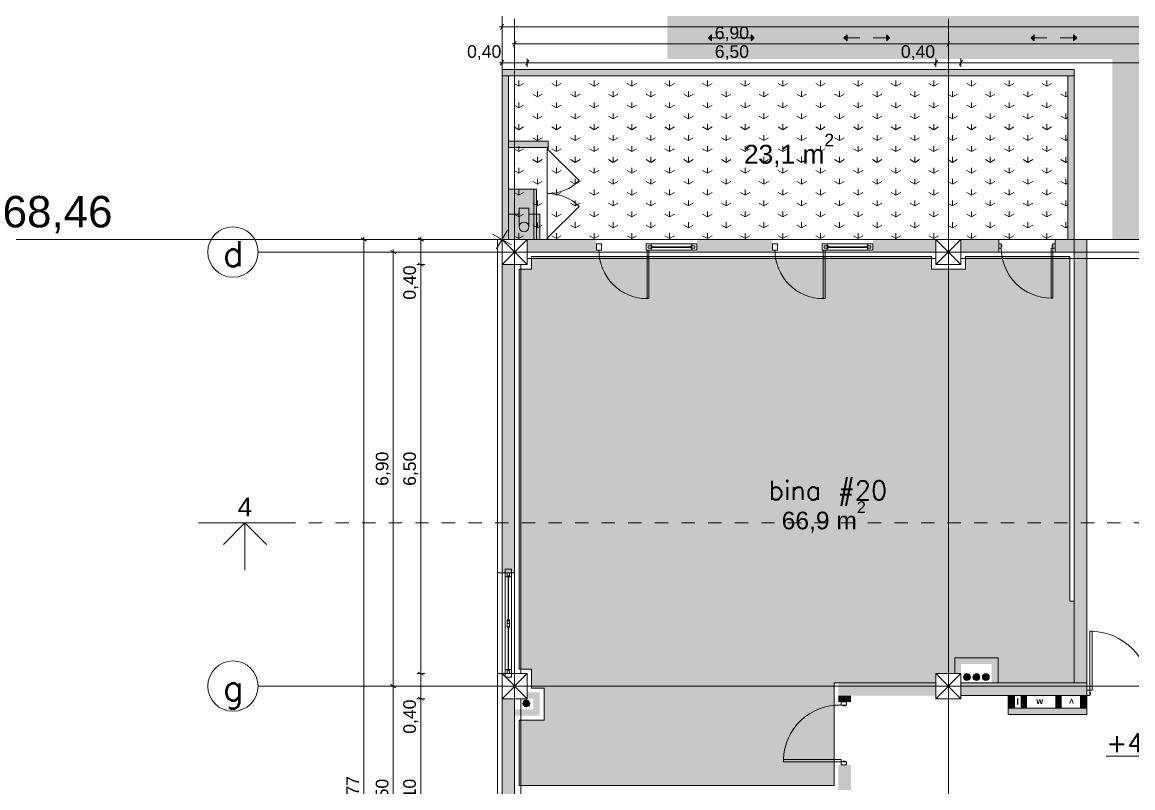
# Model space of a CAD drawing. Header units: metres. Extents: x 476297 to 476657, y 4620828 to 4621206.
# Drawn here: x 476383.03 to 476400.69, y 4620872.34 to 4620884.51 of the extents above; entities that cross this region are included whole.
import ezdxf

# ---------------------------------------------------------------- set-up
doc = ezdxf.new("R2010")
doc.units = ezdxf.units.M
doc.header["$MEASUREMENT"] = 0
doc.set_wipeout_variables(frame=1)
doc.linetypes.add('Dashed', pattern=[0.423333, 0.211667, -0.211667])
doc.linetypes.add('Wipeout_Contour', pattern=[1, 0, -1])
for name, color, linetype in [('0_Pen_No__42_Pen_No__250', 7, 'Continuous'), ('2D Drafting - General_Pen_No__1', 7, 'Continuous'), ('2D Drafting - General_Pen_No__1_Pen_No__7', 7, 'Continuous'), ('2D Drafting - General_Pen_No__250', 7, 'Continuous'), ('2D Drafting - General_Pen_No__250_Pen_No__7', 7, 'Continuous'), ('2D Drafting - General_Pen_No__7_Pen_No__7', 7, 'Continuous'), ('a-iataki_Pen_No__1', 7, 'Continuous'), ('Annotation - Text_Pen_No__7', 7, 'Continuous'), ('Doors_Pen_No__7', 7, 'Continuous'), ('Doors_Pen_No__7_Pen_No__7', 7, 'Continuous'), ('G-Anno-Nplt', 7, 'Continuous'), ('gegmebi_Pen_No__1', 7, 'Continuous'), ('kar-panjara_Pen_No__7_Pen_No__7', 7, 'Continuous'), ('New.', 7, 'Continuous'), ('New2D Drafting - General_Pen_No__250_Pen_No__7', 7, 'Continuous'), ('New2D Drafting - General_Pen_No__30_Pen_No__9_Pen_No__9', 7, 'Continuous'), ('NewCar-Art', 7, 'Continuous'), ('Newreg_nak', 7, 'Continuous'), ('Newshenobebi', 7, 'Continuous'), ('NewStructural - Bearing', 7, 'Continuous'), ('shaxtebi da milebi_Pen_No__1_Pen_No__1', 7, 'Continuous'), ('shaxtebi da milebi_Pen_No__5_Pen_No__5', 7, 'Continuous'), ('zoma', 7, 'Continuous'), ('zoma_Pen_No__5', 7, 'Continuous')]:
    doc.layers.add(name, color=color, linetype=linetype)
doc.styles.add('GENERATED_STYLE_1', font='arial.ttf')
doc.styles.add('GENERATED_STYLE_2', font='arial.ttf')
doc.styles.add('GENERATED_STYLE_5', font='arialbd.ttf')
doc.dimstyles.new('GENERATED_STYLE__1', dxfattribs={"dimtxt": 0.2, "dimasz": 0.064421, "dimexe": 0.18, "dimexo": 0.003, "dimgap": 0.09, "dimtad": 1, "dimtih": 1, "dimtoh": 1, "dimzin": 0, "dimdsep": 46, "dimtxsty": 'GENERATED_STYLE_2', "dimblk": 'ARROWHEAD_2', "dimblk1": 'ARROWHEAD_2', "dimblk2": 'ARROWHEAD_2', "dimcen": 0.09, "dimclrd": 142, "dimclre": 142, "dimclrt": 142, "dimadec": 0, "dimazin": 0, "dimtfac": 1, "dimtdec": 4, "dimtmove": 0, "dimatfit": 3, "dimfxl": 1, "dimtolj": 1, "dimtzin": 0, "dimarcsym": 0})
doc.dimstyles.new('GENERATED_STYLE__11', dxfattribs={"dimtxt": 0.2, "dimasz": 0.064421, "dimexe": 0.18, "dimexo": 0.003, "dimgap": 0.09, "dimtad": 1, "dimzin": 0, "dimdsep": 46, "dimtxsty": 'GENERATED_STYLE_2', "dimblk": 'ARROWHEAD_2', "dimblk1": 'ARROWHEAD_2', "dimblk2": 'ARROWHEAD_2', "dimcen": 0.09, "dimclrd": 142, "dimclre": 142, "dimclrt": 142, "dimadec": 0, "dimazin": 0, "dimtfac": 1, "dimtdec": 4, "dimtmove": 0, "dimatfit": 3, "dimfxl": 1, "dimtolj": 1, "dimtzin": 0, "dimarcsym": 0})
doc.dimstyles.new('GENERATED_STYLE__14', dxfattribs={"dimtxt": 0.5, "dimasz": 0.228, "dimexe": 0.18, "dimexo": 0.003, "dimgap": 0.09, "dimtad": 1, "dimzin": 0, "dimdsep": 46, "dimtxsty": 'GENERATED_STYLE_2', "dimblk": 'ARROWHEAD_2', "dimblk1": 'ARROWHEAD_2', "dimblk2": 'ARROWHEAD_2', "dimcen": 0.09, "dimclrd": 1, "dimclre": 1, "dimclrt": 1, "dimadec": 0, "dimazin": 0, "dimtfac": 1, "dimtdec": 4, "dimtmove": 2, "dimatfit": 3, "dimfxl": 1, "dimtolj": 1, "dimtzin": 0, "dimarcsym": 0})
doc.dimstyles.new('GENERATED_STYLE__15', dxfattribs={"dimtxt": 0.5, "dimasz": 0.228, "dimexe": 0.18, "dimexo": 0.003, "dimgap": 0.09, "dimtad": 1, "dimtih": 1, "dimtoh": 1, "dimzin": 0, "dimdsep": 46, "dimtxsty": 'GENERATED_STYLE_2', "dimblk": 'ARROWHEAD_2', "dimblk1": 'ARROWHEAD_2', "dimblk2": 'ARROWHEAD_2', "dimcen": 0.09, "dimclrd": 1, "dimclre": 1, "dimclrt": 1, "dimadec": 0, "dimazin": 0, "dimtfac": 1, "dimtdec": 4, "dimtmove": 2, "dimatfit": 3, "dimfxl": 1, "dimtolj": 1, "dimtzin": 0, "dimarcsym": 0})
doc.dimstyles.new('GENERATED_STYLE__2', dxfattribs={"dimtxt": 0.2, "dimasz": 0.064421, "dimexe": 0.18, "dimexo": 0.003, "dimgap": 0.09, "dimtad": 1, "dimtih": 1, "dimtoh": 1, "dimzin": 0, "dimdsep": 46, "dimtxsty": 'GENERATED_STYLE_2', "dimblk": 'ARROWHEAD_2', "dimblk1": 'ARROWHEAD_2', "dimblk2": 'ARROWHEAD_2', "dimcen": 0.09, "dimclrd": 142, "dimclre": 142, "dimclrt": 142, "dimadec": 0, "dimazin": 0, "dimtfac": 1, "dimtdec": 4, "dimtmove": 2, "dimatfit": 3, "dimfxl": 1, "dimtolj": 1, "dimtzin": 0, "dimarcsym": 0})

# ---------------------------------------------------------------- blocks, each defined once
blk = doc.blocks.new('*D631', base_point=(476844.527, 4621385.791))
at = {"layer": 'zoma', "color": 142, "linetype": 'Continuous', "lineweight": 0, "transparency": 16777216}
for p, q in [((476388.994, 4620873.959), (476388.867, 4620873.959)), ((476388.888, 4620873.983), (476388.973, 4620873.934)), ((476388.931, 4620870.459), (476388.931, 4620873.959)), ((476388.994, 4620870.459), (476388.867, 4620870.459)), ((476388.888, 4620870.483), (476388.973, 4620870.434))]:
    blk.add_line(p, q, dxfattribs=at)
at = {"layer": 'zoma', "color": 142, "lineweight": 0, "transparency": 16777216, "insert": (476388.891, 4620871.942), "char_height": 0.2, "attachment_point": 7, "rotation": 90, "style": 'GENERATED_STYLE_2'}
blk.add_mtext('\\A1;{\\pql;\\fArial CYR|b0|i0|c204|p34;3,50}', dxfattribs=at)
blk = doc.blocks.new('ARROWHEAD_2')
at = {"color": 0, "linetype": 'Continuous', "lineweight": 0}
for p, q in [((0, 0), (-1, 0)), ((-0.378, -0.655), (0.378, 0.655))]:
    blk.add_line(p, q, dxfattribs=at)
blk = doc.blocks.new('*D632', base_point=(476844.527, 4621385.791))
at = {"layer": 'zoma', "color": 142, "linetype": 'Continuous', "lineweight": 0, "transparency": 16777216}
for p, q in [((476388.994, 4620880.859), (476388.867, 4620880.859)), ((476388.973, 4620880.834), (476388.888, 4620880.883)), ((476388.931, 4620880.859), (476388.931, 4620880.9)), ((476388.931, 4620873.959), (476388.931, 4620880.859)), ((476388.994, 4620873.959), (476388.867, 4620873.959)), ((476388.888, 4620873.983), (476388.973, 4620873.934))]:
    blk.add_line(p, q, dxfattribs=at)
at = {"layer": 'zoma', "color": 142, "lineweight": 0, "transparency": 16777216, "insert": (476388.891, 4620877.142), "char_height": 0.2, "attachment_point": 7, "rotation": 90, "style": 'GENERATED_STYLE_2'}
blk.add_mtext('\\A1;{\\pql;\\fArial CYR|b0|i0|c204|p34;6,90}', dxfattribs=at)
blk = doc.blocks.new('*D659', base_point=(476844.527, 4621385.791))
at = {"layer": 'zoma', "color": 142, "linetype": 'Continuous', "lineweight": 0, "transparency": 16777216}
for p, q in [((476389.368, 4620870.659), (476389.368, 4620873.759)), ((476389.432, 4620870.659), (476389.305, 4620870.659)), ((476389.326, 4620870.683), (476389.411, 4620870.634)), ((476389.368, 4620870.259), (476389.368, 4620870.659)), ((476389.432, 4620870.259), (476389.305, 4620870.259)), ((476389.326, 4620870.283), (476389.411, 4620870.234)), ((476389.368, 4620863.759), (476389.368, 4620870.259))]:
    blk.add_line(p, q, dxfattribs=at)
blk = doc.blocks.new('*D660', base_point=(476844.527, 4621385.791))
at = {"layer": 'zoma', "color": 142, "linetype": 'Continuous', "lineweight": 0, "transparency": 16777216}
for p, q in [((476389.368, 4620873.759), (476389.368, 4620874.159)), ((476389.432, 4620873.759), (476389.305, 4620873.759)), ((476389.326, 4620873.783), (476389.411, 4620873.734)), ((476389.368, 4620870.659), (476389.368, 4620873.759)), ((476389.432, 4620870.659), (476389.305, 4620870.659)), ((476389.326, 4620870.683), (476389.411, 4620870.634))]:
    blk.add_line(p, q, dxfattribs=at)
at = {"layer": 'zoma', "color": 142, "lineweight": 0, "transparency": 16777216, "char_height": 0.2, "attachment_point": 7, "rotation": 89.9995, "style": 'GENERATED_STYLE_2'}
for s, insert in [('\\A1;{\\pql;\\fArial CYR|b0|i0|c204|p34;0,40}', (476389.328, 4620873.202)), ('\\A1;{\\pql;\\fArial CYR|b0|i0|c204|p34;3,10}', (476389.328, 4620871.942))]:
    blk.add_mtext(s, dxfattribs=dict(at, insert=insert))
blk = doc.blocks.new('*D661', base_point=(476844.527, 4621385.791))
at = {"layer": 'zoma', "color": 142, "linetype": 'Continuous', "lineweight": 0, "transparency": 16777216}
for p, q in [((476389.368, 4620874.159), (476389.368, 4620880.659)), ((476389.432, 4620874.159), (476389.305, 4620874.159)), ((476389.326, 4620874.183), (476389.411, 4620874.134)), ((476389.368, 4620873.759), (476389.368, 4620874.159)), ((476389.326, 4620873.783), (476389.411, 4620873.734))]:
    blk.add_line(p, q, dxfattribs=at)
blk = doc.blocks.new('*D662', base_point=(476844.527, 4621385.791))
at = {"layer": 'zoma', "color": 142, "linetype": 'Continuous', "lineweight": 0, "transparency": 16777216}
for p, q in [((476389.432, 4620880.659), (476389.305, 4620880.659)), ((476389.326, 4620880.683), (476389.411, 4620880.634)), ((476389.368, 4620874.159), (476389.368, 4620880.659)), ((476389.432, 4620874.159), (476389.305, 4620874.159)), ((476389.326, 4620874.183), (476389.411, 4620874.134))]:
    blk.add_line(p, q, dxfattribs=at)
at = {"layer": 'zoma', "color": 142, "lineweight": 0, "transparency": 16777216, "char_height": 0.2, "attachment_point": 7, "rotation": 89.9995, "style": 'GENERATED_STYLE_2'}
for s, insert in [('\\A1;{\\pql;\\fArial CYR|b0|i0|c204|p34;0,40}', (476389.328, 4620880.102)), ('\\A1;{\\pql;\\fArial CYR|b0|i0|c204|p34;6,50}', (476389.328, 4620877.142))]:
    blk.add_mtext(s, dxfattribs=dict(at, insert=insert))
blk = doc.blocks.new('*D663', base_point=(476844.527, 4621385.791))
at = {"layer": 'zoma', "color": 142, "linetype": 'Continuous', "lineweight": 0, "transparency": 16777216}
for p, q in [((476389.326, 4620880.683), (476389.411, 4620880.634)), ((476389.368, 4620874.159), (476389.368, 4620880.659))]:
    blk.add_line(p, q, dxfattribs=at)
blk = doc.blocks.new('*D664', base_point=(476844.527, 4621385.791))
at = {"layer": 'zoma', "color": 142, "linetype": 'Continuous', "lineweight": 0, "transparency": 16777216}
for p, q in [((476389.432, 4620881.059), (476389.305, 4620881.059)), ((476389.411, 4620881.034), (476389.326, 4620881.083)), ((476389.368, 4620881.059), (476389.368, 4620881.1)), ((476389.368, 4620880.659), (476389.368, 4620881.059)), ((476389.432, 4620880.659), (476389.305, 4620880.659)), ((476389.326, 4620880.683), (476389.411, 4620880.634)), ((476389.368, 4620874.159), (476389.368, 4620880.659))]:
    blk.add_line(p, q, dxfattribs=at)
blk = doc.blocks.new('*D665', base_point=(476844.527, 4621385.791))
at = {"layer": 'zoma', "color": 142, "linetype": 'Continuous', "lineweight": 0, "transparency": 16777216}
for p, q in [((476388.528, 4620881.059), (476388.401, 4620881.059)), ((476388.507, 4620881.034), (476388.422, 4620881.083)), ((476388.464, 4620881.059), (476388.464, 4620881.1)), ((476388.464, 4620863.289), (476388.464, 4620881.059)), ((476388.528, 4620863.289), (476388.401, 4620863.289)), ((476388.422, 4620863.313), (476388.506, 4620863.264)), ((476388.464, 4620863.247), (476388.464, 4620863.289))]:
    blk.add_line(p, q, dxfattribs=at)
at = {"layer": 'zoma', "color": 142, "lineweight": 0, "transparency": 16777216, "insert": (476388.424, 4620871.832), "char_height": 0.2, "attachment_point": 7, "rotation": 89.9995, "style": 'GENERATED_STYLE_2'}
blk.add_mtext('\\A1;{\\pql;\\fArial CYR|b0|i0|c204|p34;17,77}', dxfattribs=at)
blk = doc.blocks.new('*D670', base_point=(476844.527, 4621385.791))
at = {"layer": 'zoma', "color": 1, "linetype": 'Continuous', "lineweight": 0, "transparency": 16777216}
for p, q in [((476322.293, 4620881.208), (476322.12, 4620880.908)), ((476322.207, 4620880.833), (476322.207, 4620881.283)), ((476390.576, 4620880.908), (476390.749, 4620881.208)), ((476390.663, 4620880.833), (476390.663, 4620881.283)), ((476322.06, 4620881.058), (476322.207, 4620881.058)), ((476322.207, 4620881.058), (476390.663, 4620881.058)), ((476390.663, 4620881.058), (476390.809, 4620881.058))]:
    blk.add_line(p, q, dxfattribs=at)
at = {"layer": 'zoma', "color": 1, "lineweight": 0, "transparency": 16777216, "insert": (476382.718, 4620881.158), "char_height": 0.5, "attachment_point": 7, "style": 'GENERATED_STYLE_2'}
blk.add_mtext('\\A1;{\\pql;\\fArial CYR|b0|i0|c204|p34;68,46}', dxfattribs=at)
blk = doc.blocks.new('*D671', base_point=(476844.527, 4621385.791))
at = {"layer": 'zoma', "color": 1, "linetype": 'Continuous', "lineweight": 0, "transparency": 16777216}
for p, q in [((476390.888, 4620935.367), (476390.438, 4620935.367)), ((476390.813, 4620935.28), (476390.513, 4620935.453)), ((476390.662, 4620881.059), (476390.663, 4620935.367)), ((476390.663, 4620935.367), (476390.663, 4620935.513)), ((476390.512, 4620881.145), (476390.812, 4620880.972)), ((476390.887, 4620881.059), (476390.437, 4620881.059)), ((476390.662, 4620880.912), (476390.662, 4620881.059))]:
    blk.add_line(p, q, dxfattribs=at)
at = {"layer": 'zoma', "color": 1, "lineweight": 0, "transparency": 16777216, "insert": (476390.563, 4620894.406), "char_height": 0.5, "attachment_point": 7, "rotation": 89.9995, "style": 'GENERATED_STYLE_2'}
blk.add_mtext('\\A1;{\\pql;\\fArial CYR|b0|i0|c204|p34;54,31}', dxfattribs=at)
blk = doc.blocks.new('Line_28', base_point=(476394.672, 4620884.264))
at = {"layer": 'NewCar-Art', "linetype": 'Continuous', "lineweight": 0}
for points in [[(476393.945, 4620884.264), (476393.995, 4620884.214), (476393.995, 4620884.314)], [(476394.672, 4620884.264), (476394.622, 4620884.314), (476394.622, 4620884.214)]]:
    blk.add_hatch(color=5, dxfattribs=at).paths.add_polyline_path(points)
at = {"layer": 'NewCar-Art', "color": 5, "linetype": 'Continuous', "lineweight": 0}
for p, q in [((476393.945, 4620884.264), (476393.995, 4620884.314)), ((476393.995, 4620884.314), (476393.995, 4620884.214)), ((476394.672, 4620884.264), (476394.622, 4620884.314)), ((476394.622, 4620884.214), (476394.622, 4620884.314)), ((476393.945, 4620884.264), (476393.995, 4620884.214)), ((476394.672, 4620884.264), (476394.622, 4620884.214))]:
    blk.add_line(p, q, dxfattribs=at)
at = {"layer": 'NewCar-Art', "color": 5, "linetype": 'Dashed', "lineweight": 0}
blk.add_line((476394.622, 4620884.264), (476393.995, 4620884.264), dxfattribs=at)
blk = doc.blocks.new('Line_29', base_point=(476396.826, 4620884.264))
at = {"layer": 'NewCar-Art', "linetype": 'Continuous', "lineweight": 0}
for points in [[(476396.1, 4620884.264), (476396.15, 4620884.214), (476396.15, 4620884.314)], [(476396.826, 4620884.264), (476396.776, 4620884.314), (476396.776, 4620884.214)]]:
    blk.add_hatch(color=5, dxfattribs=at).paths.add_polyline_path(points)
at = {"layer": 'NewCar-Art', "color": 5, "linetype": 'Continuous', "lineweight": 0}
for p, q in [((476396.1, 4620884.264), (476396.15, 4620884.314)), ((476396.15, 4620884.314), (476396.15, 4620884.214)), ((476396.826, 4620884.264), (476396.776, 4620884.314)), ((476396.776, 4620884.214), (476396.776, 4620884.314)), ((476396.1, 4620884.264), (476396.15, 4620884.214)), ((476396.826, 4620884.264), (476396.776, 4620884.214))]:
    blk.add_line(p, q, dxfattribs=at)
at = {"layer": 'NewCar-Art', "color": 5, "linetype": 'Dashed', "lineweight": 0}
blk.add_line((476396.776, 4620884.264), (476396.15, 4620884.264), dxfattribs=at)
blk = doc.blocks.new('Line_30', base_point=(476399.803, 4620884.264))
at = {"layer": 'NewCar-Art', "linetype": 'Continuous', "lineweight": 0}
for points in [[(476399.076, 4620884.264), (476399.126, 4620884.214), (476399.126, 4620884.314)], [(476399.803, 4620884.264), (476399.753, 4620884.314), (476399.753, 4620884.214)]]:
    blk.add_hatch(color=5, dxfattribs=at).paths.add_polyline_path(points)
at = {"layer": 'NewCar-Art', "color": 5, "linetype": 'Continuous', "lineweight": 0}
for p, q in [((476399.076, 4620884.264), (476399.126, 4620884.314)), ((476399.126, 4620884.314), (476399.126, 4620884.214)), ((476399.803, 4620884.264), (476399.753, 4620884.314)), ((476399.753, 4620884.214), (476399.753, 4620884.314)), ((476399.076, 4620884.264), (476399.126, 4620884.214)), ((476399.803, 4620884.264), (476399.753, 4620884.214))]:
    blk.add_line(p, q, dxfattribs=at)
at = {"layer": 'NewCar-Art', "color": 5, "linetype": 'Dashed', "lineweight": 0}
blk.add_line((476399.753, 4620884.264), (476399.126, 4620884.264), dxfattribs=at)
blk = doc.blocks.new('*D925', base_point=(476844.527, 4621385.791))
at = {"layer": 'zoma', "color": 142, "linetype": 'Continuous', "lineweight": 0, "transparency": 16777216}
for p, q in [((476390.821, 4620884.167), (476390.862, 4620884.167)), ((476390.887, 4620884.209), (476390.838, 4620884.125)), ((476390.862, 4620884.104), (476390.862, 4620884.231)), ((476390.862, 4620884.167), (476397.762, 4620884.167)), ((476397.787, 4620884.209), (476397.738, 4620884.125)), ((476397.762, 4620884.104), (476397.762, 4620884.231))]:
    blk.add_line(p, q, dxfattribs=at)
at = {"layer": 'zoma', "color": 142, "lineweight": 0, "transparency": 16777216, "insert": (476394.046, 4620884.207), "char_height": 0.2, "attachment_point": 7, "style": 'GENERATED_STYLE_2'}
blk.add_mtext('\\A1;{\\pql;\\fArial CYR|b0|i0|c204|p34;6,90}', dxfattribs=at)
blk = doc.blocks.new('*D926', base_point=(476844.527, 4621385.791))
at = {"layer": 'zoma', "color": 142, "linetype": 'Continuous', "lineweight": 0, "transparency": 16777216}
for p, q in [((476397.787, 4620884.209), (476397.738, 4620884.125)), ((476397.762, 4620884.104), (476397.762, 4620884.231)), ((476397.762, 4620884.167), (476404.662, 4620884.167)), ((476404.687, 4620884.209), (476404.638, 4620884.125)), ((476404.662, 4620884.104), (476404.662, 4620884.231))]:
    blk.add_line(p, q, dxfattribs=at)
at = {"layer": 'zoma', "color": 142, "lineweight": 0, "transparency": 16777216, "insert": (476400.946, 4620884.207), "char_height": 0.2, "attachment_point": 7, "style": 'GENERATED_STYLE_2'}
blk.add_mtext('\\A1;{\\pql;\\fArial CYR|b0|i0|c204|p34;6,90}', dxfattribs=at)
blk = doc.blocks.new('*D931', base_point=(476844.527, 4621385.791))
at = {"layer": 'zoma', "color": 142, "linetype": 'Continuous', "lineweight": 0, "transparency": 16777216}
for p, q in [((476390.621, 4620883.869), (476390.662, 4620883.869)), ((476390.687, 4620883.911), (476390.638, 4620883.827)), ((476390.662, 4620883.805), (476390.662, 4620883.933)), ((476390.662, 4620883.869), (476391.062, 4620883.869)), ((476391.087, 4620883.911), (476391.038, 4620883.827)), ((476391.062, 4620883.805), (476391.062, 4620883.933))]:
    blk.add_line(p, q, dxfattribs=at)
at = {"layer": 'zoma', "color": 142, "lineweight": 0, "transparency": 16777216, "insert": (476390.106, 4620883.909), "char_height": 0.2, "attachment_point": 7, "style": 'GENERATED_STYLE_2'}
blk.add_mtext('\\A1;{\\pql;\\fArial CYR|b0|i0|c204|p34;0,40}', dxfattribs=at)
blk = doc.blocks.new('*D932', base_point=(476844.527, 4621385.791))
at = {"layer": 'zoma', "color": 142, "linetype": 'Continuous', "lineweight": 0, "transparency": 16777216}
for p, q in [((476391.087, 4620883.911), (476391.038, 4620883.827)), ((476391.062, 4620883.805), (476391.062, 4620883.933)), ((476391.062, 4620883.869), (476397.562, 4620883.869)), ((476397.587, 4620883.911), (476397.538, 4620883.827)), ((476397.562, 4620883.805), (476397.562, 4620883.933))]:
    blk.add_line(p, q, dxfattribs=at)
at = {"layer": 'zoma', "color": 142, "lineweight": 0, "transparency": 16777216, "char_height": 0.2, "attachment_point": 7, "style": 'GENERATED_STYLE_2'}
for s, insert in [('\\A1;{\\pql;\\fArial CYR|b0|i0|c204|p34;6,50}', (476394.046, 4620883.909)), ('\\A1;{\\pql;\\fArial CYR|b0|i0|c204|p34;0,40}', (476397.006, 4620883.909))]:
    blk.add_mtext(s, dxfattribs=dict(at, insert=insert))
blk = doc.blocks.new('*D933', base_point=(476844.527, 4621385.791))
at = {"layer": 'zoma', "color": 142, "linetype": 'Continuous', "lineweight": 0, "transparency": 16777216}
for p, q in [((476397.587, 4620883.911), (476397.538, 4620883.827)), ((476397.562, 4620883.805), (476397.562, 4620883.933)), ((476397.562, 4620883.869), (476397.962, 4620883.869)), ((476397.987, 4620883.911), (476397.938, 4620883.827)), ((476397.962, 4620883.805), (476397.962, 4620883.933))]:
    blk.add_line(p, q, dxfattribs=at)
blk = doc.blocks.new('*D934', base_point=(476844.527, 4621385.791))
at = {"layer": 'zoma', "color": 142, "linetype": 'Continuous', "lineweight": 0, "transparency": 16777216}
for p, q in [((476397.987, 4620883.911), (476397.938, 4620883.827)), ((476397.962, 4620883.805), (476397.962, 4620883.933)), ((476397.962, 4620883.869), (476404.462, 4620883.869)), ((476404.487, 4620883.911), (476404.438, 4620883.827)), ((476404.462, 4620883.805), (476404.462, 4620883.933))]:
    blk.add_line(p, q, dxfattribs=at)
at = {"layer": 'zoma', "color": 142, "lineweight": 0, "transparency": 16777216, "char_height": 0.2, "attachment_point": 7, "style": 'GENERATED_STYLE_2'}
for s, insert in [('\\A1;{\\pql;\\fArial CYR|b0|i0|c204|p34;6,50}', (476400.946, 4620883.909)), ('\\A1;{\\pql;\\fArial CYR|b0|i0|c204|p34;0,40}', (476403.906, 4620883.909))]:
    blk.add_mtext(s, dxfattribs=dict(at, insert=insert))
blk = doc.blocks.new('*D944', base_point=(476844.527, 4621385.791))
at = {"layer": 'zoma', "color": 142, "linetype": 'Continuous', "lineweight": 0, "transparency": 16777216}
for p, q in [((476390.687, 4620884.483), (476390.638, 4620884.399)), ((476390.662, 4620884.377), (476390.662, 4620884.504)), ((476432.438, 4620884.399), (476432.487, 4620884.483)), ((476432.462, 4620884.377), (476432.462, 4620884.504)), ((476390.621, 4620884.441), (476390.662, 4620884.441)), ((476390.662, 4620884.441), (476432.462, 4620884.441)), ((476432.462, 4620884.441), (476432.504, 4620884.441))]:
    blk.add_line(p, q, dxfattribs=at)
at = {"layer": 'zoma', "color": 142, "lineweight": 0, "transparency": 16777216, "insert": (476411.786, 4620884.481), "char_height": 0.2, "attachment_point": 7, "style": 'GENERATED_STYLE_2'}
blk.add_mtext('\\A1;{\\pql;\\fArial CYR|b0|i0|c204|p34;41,80}', dxfattribs=at)

msp = doc.modelspace()

# ---------------------------------------------------------------- hatches: boundary and pattern name
at = {"layer": '2D Drafting - General_Pen_No__250', "linetype": 'Continuous', "lineweight": 0}
msp.add_hatch(color=7, dxfattribs=at).paths.add_polyline_path([(476399.862, 4620873.809), (476399.862, 4620873.609), (476399.962, 4620873.609), (476399.962, 4620873.809)])
at = {"layer": '2D Drafting - General_Pen_No__250_Pen_No__7', "linetype": 'Continuous', "lineweight": 0}
for points in [[(476391.393, 4620882.489), (476391.393, 4620882.519), (476391.383, 4620882.519), (476391.383, 4620882.489)], [(476391.062, 4620880.859), (476392.162, 4620880.859), (476392.162, 4620881.059), (476391.062, 4620881.059)], [(476391.392, 4620881.059), (476391.392, 4620881.089), (476391.382, 4620881.089), (476391.382, 4620881.059)], [(476393.762, 4620880.859), (476394.962, 4620880.859), (476394.962, 4620881.059), (476393.762, 4620881.059)], [(476396.562, 4620880.859), (476397.562, 4620880.859), (476397.562, 4620881.059), (476396.562, 4620881.059)], [(476397.962, 4620881.059), (476398.562, 4620881.059), (476398.562, 4620880.859), (476397.962, 4620880.859)], [(476399.462, 4620880.859), (476399.462, 4620881.059), (476399.762, 4620881.059), (476399.762, 4620880.859)], [(476399.762, 4620881.058), (476399.762, 4620874.009), (476399.962, 4620874.009), (476399.962, 4620881.058)], [(476390.662, 4620880.659), (476390.662, 4620875.759), (476390.862, 4620875.759), (476390.862, 4620880.659)], [(476397.962, 4620874.159), (476397.962, 4620874.309), (476398.452, 4620874.309), (476398.452, 4620874.009), (476398.553, 4620874.009), (476398.553, 4620874.409), (476397.962, 4620874.409), (476397.863, 4620874.409), (476397.863, 4620874.159)], [(476396.012, 4620873.809), (476397.562, 4620873.809), (476397.562, 4620874.009), (476396.012, 4620874.009)], [(476397.962, 4620873.809), (476399.962, 4620873.809), (476399.962, 4620874.009), (476397.962, 4620874.009)], [(476390.862, 4620873.759), (476390.662, 4620873.759), (476390.662, 4620870.659), (476390.862, 4620870.659)], [(476390.862, 4620873.589), (476390.862, 4620873.488), (476391.262, 4620873.488), (476391.262, 4620873.859), (476391.062, 4620873.859), (476391.062, 4620873.759), (476391.162, 4620873.759), (476391.162, 4620873.589)], [(476396.012, 4620873.809), (476396.212, 4620873.809), (476396.212, 4620873.708), (476396.012, 4620873.708)], [(476396.012, 4620872.708), (476396.212, 4620872.708), (476396.212, 4620872.309), (476396.012, 4620872.309)]]:
    msp.add_hatch(color=7, dxfattribs=at).paths.add_polyline_path(points)
at = {"layer": 'G-Anno-Nplt', "linetype": 'Continuous', "lineweight": 0}
msp.add_hatch(color=167, dxfattribs=at).paths.add_polyline_path([(476390.932, 4620872.379), (476390.932, 4620873.418), (476391.332, 4620873.418), (476391.332, 4620873.929), (476391.132, 4620873.929), (476391.132, 4620874.229), (476390.932, 4620874.229), (476390.932, 4620880.589), (476391.132, 4620880.589), (476391.132, 4620880.789), (476397.492, 4620880.789), (476397.492, 4620880.589), (476398.032, 4620880.589), (476398.032, 4620880.789), (476399.692, 4620880.789), (476399.692, 4620875.309), (476399.762, 4620875.309), (476399.762, 4620874.009), (476398.553, 4620874.009), (476398.553, 4620874.409), (476397.863, 4620874.409), (476397.863, 4620874.159), (476397.562, 4620874.159), (476397.562, 4620874.009), (476395.942, 4620874.009), (476395.942, 4620872.379)])
at = {"layer": 'New2D Drafting - General_Pen_No__250_Pen_No__7', "linetype": 'Continuous', "lineweight": 0}
for color, points in [(248, [(476393.293, 4620883.928), (476400.368, 4620883.928), (476400.368, 4620881.058), (476401.212, 4620881.058), (476401.212, 4620883.928), (476422.034, 4620883.928), (476422.034, 4620881.058), (476422.823, 4620881.058), (476422.823, 4620884.643), (476394.043, 4620884.643), (476394.043, 4620890.679), (476405.246, 4620890.679), (476405.246, 4620889.969), (476405.997, 4620889.969), (476405.997, 4620891.429), (476393.293, 4620891.429), (476393.293, 4620884.643)]), (7, [(476399.762, 4620883.759), (476390.662, 4620883.759), (476390.662, 4620883.659), (476399.762, 4620883.659)]), (7, [(476390.662, 4620881.059), (476390.662, 4620883.659), (476390.762, 4620883.659), (476390.762, 4620881.059)]), (7, [(476399.762, 4620881.059), (476399.762, 4620883.659), (476399.662, 4620883.659), (476399.662, 4620881.059)]), (7, [(476391.393, 4620882.619), (476391.393, 4620882.519), (476390.762, 4620882.519), (476390.762, 4620882.619)]), (255, [(476390.762, 4620881.059), (476391.212, 4620881.059), (476391.212, 4620881.859), (476390.762, 4620881.859)]), (255, [(476390.762, 4620881.059), (476391.262, 4620881.059), (476391.262, 4620881.459), (476391.089, 4620881.459), (476391.089, 4620881.559), (476390.935, 4620881.559), (476390.935, 4620881.459), (476390.762, 4620881.459)])]:
    msp.add_hatch(color=color, dxfattribs=at).paths.add_polyline_path(points)
h = msp.add_hatch(dxfattribs=at)
h.set_pattern_fill('GRASS', color=112, style=0, pattern_type=2)
h.set_pattern_definition([(90, (476844.52715, 4621385.79104), (-0.6, 0), [0.08660254, -0.25980762]), (90, (476844.82715, 4621385.96425), (-0.6, 0), [0.08660254, -0.25980762]), (30, (476844.52715, 4621385.79104), (-0.3, 0.51961524), [0.08660254, -0.25980762]), (30, (476844.52715, 4621386.13745), (-0.3, 0.51961524), [0.08660254, -0.25980762]), (150, (476844.52715, 4621385.79104), (0.3, 0.51961524), [0.08660254, -0.25980762]), (150, (476844.52715, 4621386.13745), (0.3, 0.51961524), [0.08660254, -0.25980762])])
h.paths.add_polyline_path([(476390.762, 4620881.058), (476399.662, 4620881.058), (476399.662, 4620883.659), (476390.762, 4620883.659)])
at = {"layer": 'New2D Drafting - General_Pen_No__30_Pen_No__9_Pen_No__9', "linetype": 'Continuous', "lineweight": 0}
for points in [[(476398.812, 4620873.809), (476398.712, 4620873.809), (476398.712, 4620873.609), (476398.812, 4620873.609)], [(476399.012, 4620873.809), (476398.912, 4620873.809), (476398.912, 4620873.609), (476399.012, 4620873.609)], [(476399.562, 4620873.609), (476399.562, 4620873.809), (476399.462, 4620873.809), (476399.462, 4620873.609)], [(476399.962, 4620873.509), (476398.712, 4620873.509), (476398.712, 4620873.609), (476399.962, 4620873.609)]]:
    msp.add_hatch(color=7, dxfattribs=at).paths.add_polyline_path(points)
at = {"layer": 'shaxtebi da milebi_Pen_No__1_Pen_No__1', "linetype": 'Continuous', "lineweight": 0}
for points in [[(476398.112, 4620874.104, 1), (476398.002, 4620874.104, 1)], [(476391.048, 4620873.629, 1), (476391.048, 4620873.739, 1)]]:
    msp.add_hatch(color=1, dxfattribs=at).paths.add_polyline_path(points)
at = {"layer": 'shaxtebi da milebi_Pen_No__5_Pen_No__5', "linetype": 'Continuous', "lineweight": 0}
for points in [[(476398.262, 4620874.104, -1), (476398.152, 4620874.104, -1)], [(476398.412, 4620874.104, -1), (476398.302, 4620874.104, -1)]]:
    msp.add_hatch(color=251, dxfattribs=at).paths.add_polyline_path(points)

# ---------------------------------------------------------------- linework, layer by layer
at = {"layer": '0_Pen_No__42_Pen_No__250', "color": 5, "linetype": 'Continuous', "lineweight": 0}
for centre in [(476386.382, 4620880.859), (476386.382, 4620880.859), (476386.382, 4620873.959), (476386.382, 4620873.959)]:
    msp.add_circle(centre, 0.4, dxfattribs=at)
at = {"layer": '2D Drafting - General_Pen_No__1', "color": 7, "linetype": 'Continuous', "lineweight": 0}
for p, q in [((476390.662, 4620880.659), (476391.062, 4620881.059)), ((476391.062, 4620880.659), (476390.662, 4620881.059)), ((476397.562, 4620880.659), (476397.962, 4620881.059)), ((476397.962, 4620880.659), (476397.562, 4620881.059)), ((476390.662, 4620873.759), (476391.062, 4620874.159)), ((476391.062, 4620873.759), (476390.662, 4620874.159)), ((476397.562, 4620873.759), (476397.962, 4620874.159)), ((476397.962, 4620873.759), (476397.562, 4620874.159))]:
    msp.add_line(p, q, dxfattribs=at)
at = {"layer": '2D Drafting - General_Pen_No__1', "color": 7, "linetype": 'Continuous', "lineweight": 0, "flags": 128}
for points in [[(476390.662, 4620880.659), (476391.062, 4620880.659), (476391.062, 4620881.059), (476390.662, 4620881.059)], [(476397.562, 4620880.759), (476391.062, 4620880.759), (476391.062, 4620881.059), (476397.562, 4620881.059)], [(476397.962, 4620880.659), (476397.562, 4620880.659), (476397.562, 4620881.059), (476397.962, 4620881.059)], [(476404.462, 4620880.759), (476397.962, 4620880.759), (476397.962, 4620881.059), (476404.462, 4620881.059)], [(476390.662, 4620874.159), (476390.662, 4620880.659), (476390.962, 4620880.659), (476390.962, 4620874.159)], [(476390.662, 4620873.759), (476391.062, 4620873.759), (476391.062, 4620874.159), (476390.662, 4620874.159)], [(476397.962, 4620873.759), (476397.562, 4620873.759), (476397.562, 4620874.159), (476397.962, 4620874.159)], [(476390.662, 4620870.659), (476390.662, 4620873.759), (476390.962, 4620873.759), (476390.962, 4620870.659)]]:
    msp.add_lwpolyline(points, close=True, dxfattribs=at)
at = {"layer": '2D Drafting - General_Pen_No__1_Pen_No__7', "color": 7, "linetype": 'Continuous', "lineweight": 0}
msp.add_arc((476396.029, 4620872.766), 0.893, 88.3962, 178.3962, dxfattribs=at)
at = {"layer": '2D Drafting - General_Pen_No__250', "color": 7, "linetype": 'Continuous', "lineweight": 0, "flags": 128}
msp.add_lwpolyline([(476399.862, 4620873.809), (476399.862, 4620873.609), (476399.962, 4620873.609), (476399.962, 4620873.809)], close=True, dxfattribs=at)
at = {"layer": '2D Drafting - General_Pen_No__250_Pen_No__7', "color": 7, "linetype": 'Continuous', "lineweight": 0, "flags": 128}
for points in [[(476391.393, 4620882.489), (476391.393, 4620882.519), (476391.383, 4620882.519), (476391.383, 4620882.489)], [(476391.392, 4620881.059), (476391.392, 4620881.089), (476391.382, 4620881.089), (476391.382, 4620881.059)], [(476397.962, 4620881.059), (476398.562, 4620881.059), (476398.562, 4620880.859), (476397.962, 4620880.859)], [(476399.462, 4620880.859), (476399.462, 4620881.059), (476399.762, 4620881.059), (476399.762, 4620880.859)], [(476399.762, 4620881.058), (476399.762, 4620874.009), (476399.962, 4620874.009), (476399.962, 4620881.058)], [(476397.962, 4620873.809), (476399.962, 4620873.809), (476399.962, 4620874.009), (476397.962, 4620874.009)]]:
    msp.add_lwpolyline(points, close=True, dxfattribs=at)
at = {"layer": '2D Drafting - General_Pen_No__7_Pen_No__7', "color": 7, "linetype": 'Continuous', "lineweight": 0, "flags": 128}
for points in [[(476393.682, 4620880.988), (476393.032, 4620880.988), (476393.032, 4620880.888), (476393.682, 4620880.888)], [(476396.482, 4620880.988), (476395.832, 4620880.988), (476395.832, 4620880.888), (476396.482, 4620880.888)]]:
    msp.add_lwpolyline(points, close=True, dxfattribs=at)
at = {"layer": '2D Drafting - General_Pen_No__7_Pen_No__7', "color": 7, "linetype": 'Continuous', "lineweight": 0}
for centre, radius, start, end in [((476392.972, 4620880.888), 0.77, 180.0057, 270.0025), ((476395.772, 4620880.888), 0.77, 180.0057, 270.0025), ((476399.396, 4620880.921), 0.794, 179.9968, 269.9985)]:
    msp.add_arc(centre, radius, start, end, dxfattribs=at)
at = {"layer": 'Doors_Pen_No__7', "color": 7, "linetype": 'Continuous', "lineweight": 0, "flags": 128}
for points in [[(476400.013, 4620873.893), (476400.046, 4620873.893), (476400.046, 4620874.831), (476400.013, 4620874.831)], [(476399.962, 4620873.809), (476400.013, 4620873.809), (476400.013, 4620873.893), (476399.962, 4620873.893)], [(476400.013, 4620873.827), (476400.024, 4620873.827), (476400.024, 4620873.86), (476400.013, 4620873.86)]]:
    msp.add_lwpolyline(points, close=True, dxfattribs=at)
at = {"layer": 'Doors_Pen_No__7_Pen_No__7', "color": 7, "linetype": 'Continuous', "lineweight": 0, "flags": 128}
for points in [[(476398.562, 4620880.988), (476398.602, 4620880.988), (476398.602, 4620880.921), (476398.562, 4620880.921)], [(476398.61, 4620880.974), (476398.602, 4620880.974), (476398.602, 4620880.947), (476398.61, 4620880.947)], [(476399.423, 4620880.974), (476399.414, 4620880.974), (476399.414, 4620880.947), (476399.423, 4620880.947)], [(476399.462, 4620880.988), (476399.423, 4620880.988), (476399.423, 4620880.921), (476399.462, 4620880.921)], [(476392.999, 4620880.888), (476392.972, 4620880.888), (476392.972, 4620880.118), (476392.999, 4620880.118)], [(476395.799, 4620880.888), (476395.772, 4620880.888), (476395.772, 4620880.118), (476395.799, 4620880.118)], [(476399.423, 4620880.921), (476399.396, 4620880.921), (476399.396, 4620880.126), (476399.422, 4620880.126)], [(476396.139, 4620873.708), (476396.139, 4620873.659), (476396.054, 4620873.659), (476396.054, 4620873.708)], [(476396.121, 4620873.648), (476396.121, 4620873.659), (476396.088, 4620873.659), (476396.088, 4620873.648)], [(476396.054, 4620872.758), (476396.054, 4620872.791), (476395.137, 4620872.791), (476395.137, 4620872.758)], [(476396.139, 4620872.708), (476396.139, 4620872.758), (476396.054, 4620872.758), (476396.054, 4620872.708)], [(476396.121, 4620872.758), (476396.121, 4620872.769), (476396.088, 4620872.769), (476396.088, 4620872.758)]]:
    msp.add_lwpolyline(points, close=True, dxfattribs=at)
at = {"layer": 'G-Anno-Nplt', "color": 7, "linetype": 'Continuous', "lineweight": 0, "flags": 128}
msp.add_lwpolyline([(476390.932, 4620872.379), (476390.932, 4620873.418), (476391.332, 4620873.418), (476391.332, 4620873.929), (476391.132, 4620873.929), (476391.132, 4620874.229), (476390.932, 4620874.229), (476390.932, 4620880.589), (476391.132, 4620880.589), (476391.132, 4620880.789), (476397.492, 4620880.789), (476397.492, 4620880.589), (476398.032, 4620880.589), (476398.032, 4620880.789), (476399.692, 4620880.789), (476399.692, 4620875.309), (476399.762, 4620875.309), (476399.762, 4620874.009), (476398.553, 4620874.009), (476398.553, 4620874.409), (476397.863, 4620874.409), (476397.863, 4620874.159), (476397.562, 4620874.159), (476397.562, 4620874.009), (476395.942, 4620874.009), (476395.942, 4620872.379)], close=True, dxfattribs=at)
at = {"layer": 'G-Anno-Nplt', "color": 7, "linetype": 'Continuous', "lineweight": 0}
msp.add_arc((476400.017, 4620873.885), 0.947, 1.3734, 88.2704, dxfattribs=at)
at = {"layer": 'gegmebi_Pen_No__1', "color": 7, "linetype": 'Continuous', "lineweight": 0, "flags": 128}
for points in [[(476391.089, 4620881.259), (476391.089, 4620881.559), (476390.935, 4620881.559), (476390.935, 4620881.259)], [(476391.089, 4620881.459), (476391.262, 4620881.459), (476391.262, 4620881.059), (476390.762, 4620881.059), (476390.762, 4620881.459), (476390.935, 4620881.459)]]:
    msp.add_lwpolyline(points, dxfattribs=at)
at = {"layer": 'kar-panjara_Pen_No__7_Pen_No__7', "color": 7, "linetype": 'Continuous', "lineweight": 0, "flags": 128}
for points in [[(476392.162, 4620880.988), (476392.242, 4620880.988), (476392.242, 4620880.888), (476392.162, 4620880.888)], [(476392.952, 4620880.988), (476393.032, 4620880.988), (476393.032, 4620880.888), (476392.952, 4620880.888)], [(476392.987, 4620880.918), (476393.032, 4620880.918), (476393.032, 4620880.933), (476393.032, 4620880.943), (476393.047, 4620880.943), (476393.047, 4620880.958), (476392.987, 4620880.958)], [(476393.682, 4620880.933), (476393.032, 4620880.933), (476393.032, 4620880.943), (476393.682, 4620880.943)], [(476393.727, 4620880.918), (476393.682, 4620880.918), (476393.682, 4620880.933), (476393.682, 4620880.943), (476393.667, 4620880.943), (476393.667, 4620880.958), (476393.727, 4620880.958)], [(476393.682, 4620880.988), (476393.762, 4620880.988), (476393.762, 4620880.888), (476393.682, 4620880.888)], [(476394.962, 4620880.988), (476395.042, 4620880.988), (476395.042, 4620880.888), (476394.962, 4620880.888)], [(476395.752, 4620880.988), (476395.832, 4620880.988), (476395.832, 4620880.888), (476395.752, 4620880.888)], [(476395.787, 4620880.918), (476395.832, 4620880.918), (476395.832, 4620880.933), (476395.832, 4620880.943), (476395.847, 4620880.943), (476395.847, 4620880.958), (476395.787, 4620880.958)], [(476396.482, 4620880.933), (476395.832, 4620880.933), (476395.832, 4620880.943), (476396.482, 4620880.943)], [(476396.527, 4620880.918), (476396.482, 4620880.918), (476396.482, 4620880.933), (476396.482, 4620880.943), (476396.467, 4620880.943), (476396.467, 4620880.958), (476396.527, 4620880.958)], [(476396.482, 4620880.988), (476396.562, 4620880.988), (476396.562, 4620880.888), (476396.482, 4620880.888)], [(476393.047, 4620880.918), (476393.032, 4620880.918), (476393.032, 4620880.933), (476393.047, 4620880.933)], [(476393.667, 4620880.918), (476393.682, 4620880.918), (476393.682, 4620880.933), (476393.667, 4620880.933)], [(476395.847, 4620880.918), (476395.832, 4620880.918), (476395.832, 4620880.933), (476395.847, 4620880.933)], [(476396.467, 4620880.918), (476396.482, 4620880.918), (476396.482, 4620880.933), (476396.467, 4620880.933)], [(476390.712, 4620875.699), (476390.712, 4620875.819), (476390.812, 4620875.819), (476390.812, 4620875.699)], [(476390.812, 4620874.159), (476390.812, 4620875.759), (476390.712, 4620875.759), (476390.712, 4620874.159)], [(476390.782, 4620875.759), (476390.782, 4620875.714), (476390.767, 4620875.714), (476390.757, 4620875.714), (476390.757, 4620875.699), (476390.742, 4620875.699), (476390.742, 4620875.759)], [(476390.767, 4620875.714), (476390.767, 4620874.99), (476390.757, 4620874.99), (476390.757, 4620875.714)], [(476390.782, 4620875.699), (476390.782, 4620875.714), (476390.767, 4620875.714), (476390.767, 4620875.699)], [(476390.782, 4620874.954), (476390.782, 4620874.999), (476390.767, 4620874.999), (476390.757, 4620874.999), (476390.757, 4620875.014), (476390.742, 4620875.014), (476390.742, 4620874.954)], [(476390.782, 4620874.954), (476390.782, 4620874.909), (476390.767, 4620874.909), (476390.757, 4620874.909), (476390.757, 4620874.894), (476390.742, 4620874.894), (476390.742, 4620874.954)], [(476390.782, 4620875.014), (476390.782, 4620874.999), (476390.767, 4620874.999), (476390.767, 4620875.014)], [(476390.767, 4620874.209), (476390.767, 4620874.909), (476390.757, 4620874.909), (476390.757, 4620874.209)], [(476390.782, 4620874.894), (476390.782, 4620874.909), (476390.767, 4620874.909), (476390.767, 4620874.894)], [(476390.712, 4620874.224), (476390.712, 4620874.104), (476390.812, 4620874.104), (476390.812, 4620874.224)], [(476390.782, 4620874.159), (476390.782, 4620874.209), (476390.767, 4620874.209), (476390.757, 4620874.209), (476390.757, 4620874.224), (476390.742, 4620874.224), (476390.742, 4620874.159)], [(476390.782, 4620874.224), (476390.782, 4620874.209), (476390.767, 4620874.209), (476390.767, 4620874.224)]]:
    msp.add_lwpolyline(points, close=True, dxfattribs=at)
at = {"layer": 'New2D Drafting - General_Pen_No__250_Pen_No__7', "color": 7, "linetype": 'Continuous', "lineweight": 0, "flags": 128}
for points in [[(476399.762, 4620883.759), (476390.662, 4620883.759), (476390.662, 4620883.659), (476399.762, 4620883.659)], [(476390.662, 4620881.059), (476390.662, 4620883.659), (476390.762, 4620883.659), (476390.762, 4620881.059)], [(476390.762, 4620881.058), (476399.662, 4620881.058), (476399.662, 4620883.659), (476390.762, 4620883.659)], [(476399.762, 4620881.059), (476399.762, 4620883.659), (476399.662, 4620883.659), (476399.662, 4620881.059)], [(476391.393, 4620882.619), (476391.393, 4620882.519), (476390.762, 4620882.519), (476390.762, 4620882.619)]]:
    msp.add_lwpolyline(points, close=True, dxfattribs=at)
at = {"layer": 'New2D Drafting - General_Pen_No__30_Pen_No__9_Pen_No__9', "color": 7, "linetype": 'Continuous', "lineweight": 0, "flags": 128}
for points in [[(476398.812, 4620873.809), (476398.712, 4620873.809), (476398.712, 4620873.609), (476398.812, 4620873.609)], [(476399.962, 4620873.509), (476398.712, 4620873.509), (476398.712, 4620873.609), (476399.962, 4620873.609)]]:
    msp.add_lwpolyline(points, close=True, dxfattribs=at)
at = {"layer": 'Newreg_nak', "color": 7, "linetype": 'Continuous', "lineweight": 0}
for p, q in [((476391.382, 4620881.089), (476391.382, 4620882.489)), ((476391.167, 4620881.859), (476391.167, 4620881.059))]:
    msp.add_line(p, q, dxfattribs=at)
at = {"layer": 'Newreg_nak', "color": 7, "linetype": 'Continuous', "lineweight": 0, "flags": 128}
for points in [[(476390.762, 4620881.059), (476390.762, 4620881.859), (476391.212, 4620881.859), (476391.212, 4620881.059)], [(476390.862, 4620874.159), (476390.592, 4620874.159), (476390.592, 4620875.759), (476390.862, 4620875.759)]]:
    msp.add_lwpolyline(points, close=True, dxfattribs=at)
for points in [[(476397.962, 4620863.289), (476390.592, 4620863.289), (476390.592, 4620881.059), (476400.226, 4620881.058)], [(476399.962, 4620881.058), (476399.962, 4620881.058)]]:
    msp.add_lwpolyline(points, dxfattribs=at)
at = {"layer": 'Newreg_nak', "color": 7, "linetype": 'Continuous', "lineweight": 0}
msp.add_circle((476391.012, 4620881.259), 0.077, dxfattribs=at)
at = {"layer": 'Newshenobebi', "color": 1, "linetype": 'Dashed', "lineweight": 0}
msp.add_lwpolyline([(476436.908, 4620876.554), (476385.835, 4620876.554)], dxfattribs=at)
at = {"layer": 'Newshenobebi', "color": 1, "linetype": 'Continuous', "lineweight": 0}
for points in [[(476387.309, 4620876.554), (476385.835, 4620876.554)], [(476386.572, 4620876.554), (476386.231, 4620876.213)], [(476386.572, 4620876.554), (476386.572, 4620875.801)], [(476386.572, 4620876.554), (476386.913, 4620876.213)]]:
    msp.add_lwpolyline(points, dxfattribs=at)
at = {"layer": 'NewStructural - Bearing', "color": 7, "linetype": 'Continuous', "lineweight": 0}
for p, q in [((476391.392, 4620882.489), (476391.887, 4620881.994)), ((476391.392, 4620881.089), (476391.887, 4620881.584))]:
    msp.add_line(p, q, dxfattribs=at)
for centre, start, end in [((476391.392, 4620882.489), 270, 315), ((476391.392, 4620881.089), 45, 90)]:
    msp.add_arc(centre, 0.7, start, end, dxfattribs=at)
at = {"layer": 'shaxtebi da milebi_Pen_No__1_Pen_No__1', "color": 1, "linetype": 'Continuous', "lineweight": 0, "flags": 128}
for points in [[(476398.112, 4620874.104, -1), (476398.002, 4620874.104, -1)], [(476391.048, 4620873.629, -1), (476391.048, 4620873.739, -1)]]:
    msp.add_lwpolyline(points, format="xyb", close=True, dxfattribs=at)
at = {"layer": 'shaxtebi da milebi_Pen_No__5_Pen_No__5', "color": 251, "linetype": 'Continuous', "lineweight": 0, "flags": 128}
for points in [[(476398.262, 4620874.104, -1), (476398.152, 4620874.104, -1)], [(476398.412, 4620874.104, -1), (476398.302, 4620874.104, -1)]]:
    msp.add_lwpolyline(points, format="xyb", close=True, dxfattribs=at)
at = {"layer": 'zoma_Pen_No__5', "color": 5, "linetype": 'Continuous', "lineweight": 0}
for p, q in [((476390.862, 4620884.568), (476390.862, 4620859.857)), ((476397.762, 4620884.568), (476397.762, 4620859.857)), ((476386.782, 4620880.859), (476436.668, 4620880.859)), ((476386.782, 4620880.859), (476436.668, 4620880.859)), ((476386.782, 4620873.959), (476436.668, 4620873.959)), ((476386.782, 4620873.959), (476436.668, 4620873.959))]:
    msp.add_line(p, q, dxfattribs=at)

# ---------------------------------------------------------------- block references
at = {"layer": 'NewCar-Art', "color": 5, "linetype": 'Dashed', "lineweight": 0}
for name, p in [('Line_28', (476394.672, 4620884.264)), ('Line_29', (476396.826, 4620884.264)), ('Line_30', (476399.803, 4620884.264))]:
    msp.add_blockref(name, p, dxfattribs=at)

# ---------------------------------------------------------------- texts
at = {"layer": '2D Drafting - General_Pen_No__250_Pen_No__7', "color": 7, "lineweight": 0, "insert": (476394.509, 4620882.208), "char_height": 0.3, "attachment_point": 7, "style": 'GENERATED_STYLE_1'}
msp.add_mtext('{\\fArial|b0|i0|c0|p34;23,1 m{\\H0.66x;\\S2^  ;}}', dxfattribs=at)
at = {"layer": 'a-iataki_Pen_No__1', "color": 1, "linetype": 'Continuous', "lineweight": 0, "insert": (476399.758, 4620873.679), "char_height": 0.08, "attachment_point": 1, "rotation": 180, "style": 'GENERATED_STYLE_5'}
msp.add_mtext('\\A1;{\\pql;\\fArial|b1|i0|c0|p34;V}', dxfattribs=at)
at = {"layer": 'Annotation - Text_Pen_No__7', "color": 5, "linetype": 'Continuous', "lineweight": 0, "char_height": 0.4, "attachment_point": 2}
for s, insert in [('\\A1;{\\pqc;\\Ftxt.shx;d}', (476386.384, 4620881.032)), ('\\A1;{\\pqc;\\Ftxt.shx;g}', (476386.384, 4620874.133))]:
    msp.add_mtext(s, dxfattribs=dict(at, insert=insert))
at = {"layer": 'Annotation - Text_Pen_No__7', "color": 142, "linetype": 'Continuous', "lineweight": 0, "insert": (476395.844, 4620877.221), "char_height": 0.3, "attachment_point": 2}
msp.add_mtext('\\A1;{\\pqc;\\Ftxt.shx;bina #\\Ftxt.shx;20}', dxfattribs=at)
at = {"layer": 'G-Anno-Nplt', "color": 142, "lineweight": 0, "insert": (476395.11, 4620876.4), "char_height": 0.28, "attachment_point": 7, "style": 'GENERATED_STYLE_1'}
msp.add_mtext('{\\fArial|b0|i0|c0|p34;66,9 m{\\H0.66x;\\S2^  ;}}', dxfattribs=at)
at = {"layer": 'New.', "color": 1, "linetype": 'Continuous', "lineweight": 0, "attachment_point": 2}
for s, insert, char_height, style in [('\\A1;{\\pqc;\\fArial|b0|i0|c0|p34;4}', (476386.572, 4620876.957), 0.3, 'GENERATED_STYLE_1'), ('\\A1;{\\pqc;\\fArial|b1|i0|c0|p34;I}', (476398.864, 4620873.765), 0.1, 'GENERATED_STYLE_5'), ('\\A1;{\\pqc;\\fArial|b1|i0|c0|p34;w}', (476399.215, 4620873.773), 0.1, 'GENERATED_STYLE_5')]:
    msp.add_mtext(s, dxfattribs=dict(at, insert=insert, char_height=char_height, style=style))

# ---------------------------------------------------------------- dimensions: what is measured, and where the dimension line sits
at = {"layer": 'zoma', "color": 1, "linetype": 'Continuous', "lineweight": 0}
dim = msp.add_linear_dim(base=(476390.663, 4620935.367), p1=(476432.463, 4620881.058), p2=(476390.663, 4620935.367), angle=89.9995, dimstyle='GENERATED_STYLE__14', dxfattribs=at)
dim.commit()
dim.dimension.update_dxf_attribs({"geometry": '*D671', "text_midpoint": (476390.313, 4620895.246), "dimtype": 160, "text_rotation": 89.9995})
at = {"layer": 'zoma', "color": 142, "linetype": 'Continuous', "lineweight": 0}
for base, p1, p2, dimstyle, picture, middle in [((476432.462, 4620884.441), (476390.662, 4620882.582), (476432.462, 4620882.582), 'GENERATED_STYLE__2', '*D944', (476412.122, 4620884.581)), ((476397.762, 4620884.167), (476390.862, 4620882.528), (476397.762, 4620882.528), 'GENERATED_STYLE__1', '*D925', (476394.306, 4620884.307)), ((476404.662, 4620884.167), (476397.762, 4620882.528), (476404.662, 4620882.528), 'GENERATED_STYLE__1', '*D926', (476401.206, 4620884.307)), ((476391.062, 4620883.869), (476390.662, 4620882.366), (476391.062, 4620882.366), 'GENERATED_STYLE__1', '*D931', (476390.366, 4620884.009)), ((476397.562, 4620883.869), (476391.062, 4620882.366), (476397.562, 4620882.366), 'GENERATED_STYLE__1', '*D932', (476394.306, 4620884.009)), ((476404.462, 4620883.869), (476397.962, 4620882.366), (476404.462, 4620882.366), 'GENERATED_STYLE__1', '*D934', (476401.206, 4620884.009)), ((476397.962, 4620883.869), (476397.562, 4620882.366), (476397.962, 4620882.366), 'GENERATED_STYLE__1', '*D933', (476397.266, 4620884.009))]:
    dim = msp.add_linear_dim(base=base, p1=p1, p2=p2, dimstyle=dimstyle, dxfattribs=at)
    dim.commit()
    dim.dimension.update_dxf_attribs({"geometry": picture, "text_midpoint": middle, "dimtype": 160})
at = {"layer": 'zoma', "color": 1, "linetype": 'Continuous', "lineweight": 0}
dim = msp.add_linear_dim(base=(476390.663, 4620881.058), p1=(476322.207, 4620881.058), p2=(476390.663, 4620881.058), dimstyle='GENERATED_STYLE__15', dxfattribs=at)
dim.commit()
dim.dimension.update_dxf_attribs({"geometry": '*D670', "text_midpoint": (476383.558, 4620881.408), "dimtype": 160})
at = {"layer": 'zoma', "color": 142, "linetype": 'Continuous', "lineweight": 0}
for base, p1, p2, angle, picture, middle, turn in [((476388.464, 4620881.059), (476390.592, 4620863.289), (476390.662, 4620881.059), 89.9995, '*D665', (476388.324, 4620872.168), 89.9995), ((476389.368, 4620881.059), (476391.264, 4620880.659), (476391.264, 4620881.059), 89.9995, '*D664', (476389.228, 4620880.362), 89.9995), ((476388.931, 4620880.859), (476390.592, 4620873.959), (476390.592, 4620880.859), 90, '*D632', (476388.791, 4620877.402), 90), ((476389.368, 4620880.659), (476391.364, 4620874.159), (476389.368, 4620880.659), 89.9995, '*D662', (476389.228, 4620877.402), 89.9995), ((476389.368, 4620880.659), (476389.368, 4620880.659), (476391.264, 4620880.659), 89.9995, '*D663', (476389.228, 4620880.652), 89.9995), ((476389.368, 4620874.159), (476391.364, 4620873.759), (476391.364, 4620874.159), 89.9995, '*D661', (476389.228, 4620873.462), 89.9995), ((476389.368, 4620873.759), (476391.064, 4620870.659), (476391.364, 4620873.759), 89.9995, '*D660', (476389.228, 4620872.202), 89.9995), ((476388.931, 4620873.959), (476390.383, 4620870.459), (476390.592, 4620873.959), 90, '*D631', (476388.791, 4620872.202), 90), ((476389.368, 4620870.659), (476391.064, 4620870.259), (476391.064, 4620870.659), 89.9995, '*D659', (476389.228, 4620869.962), 89.9995)]:
    dim = msp.add_linear_dim(base=base, p1=p1, p2=p2, angle=angle, dimstyle='GENERATED_STYLE__11', dxfattribs=at)
    dim.commit()
    dim.dimension.update_dxf_attribs({"geometry": picture, "text_midpoint": middle, "dimtype": 160, "text_rotation": turn})

# ---------------------------------------------------------------- wipeouts: each hides what was drawn before it
at = {"color": 1, "linetype": 'Wipeout_Contour', "lineweight": 0, "ltscale": 18581464.24426273}
msp.add_wipeout([(476400.363, 4620873.201), (476403.204, 4620873.201), (476403.204, 4620872.777), (476400.363, 4620872.777)], dxfattribs=at).dxf.layer = 'New.'

# ---------------------------------------------------------------- next in the draw order: texts
at = {"layer": 'New.', "color": 1, "linetype": 'Continuous', "lineweight": 0, "insert": (476401.783, 4620873.208), "char_height": 0.3, "attachment_point": 2}
msp.add_mtext('\\A1;{\\pqc;\\Ftxt.shx;\\L\\L+4\\Ftxt.shx;.\\Ftxt.shx;5\\Ftxt.shx;0 (641.0)}', dxfattribs=at)

doc.saveas('drawing.dxf')
